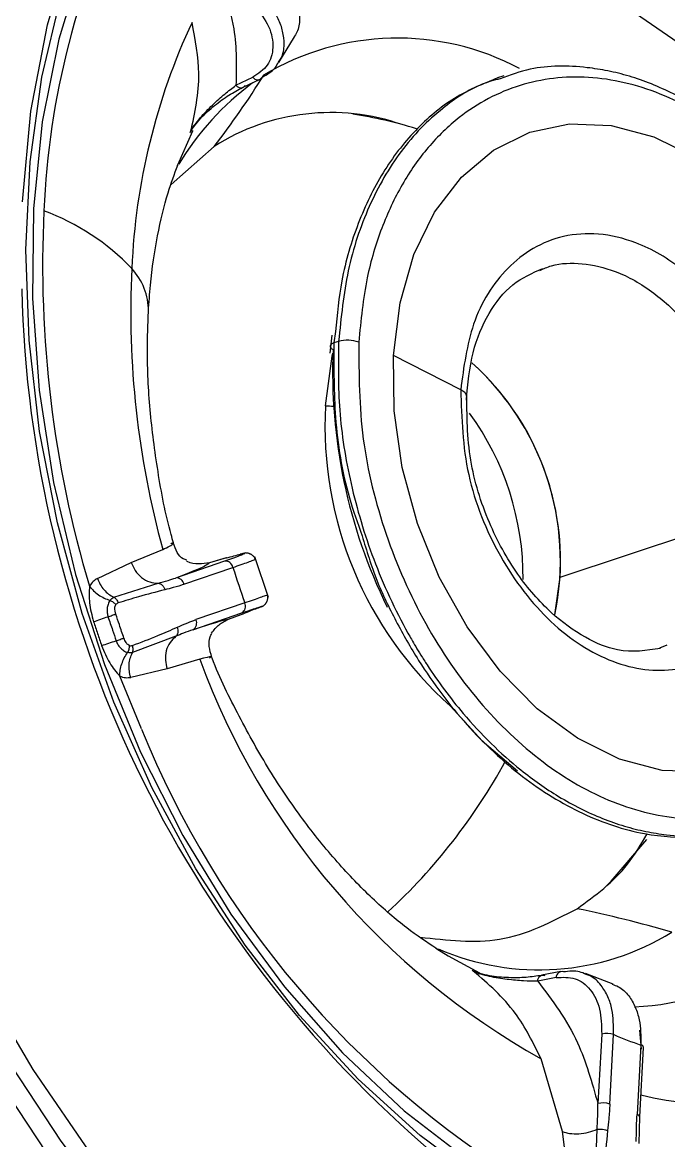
# Model space of a CAD drawing. Extents: x 525 to 613, y 487 to 635.
# Drawn here: x 540.474 to 541.363, y 561.978 to 563.518 of the extents above; entities that cross this region are included whole.
import ezdxf

# ---------------------------------------------------------------- set-up
doc = ezdxf.new("R2010")
doc.units = 0
doc.header["$MEASUREMENT"] = 0
doc.layers.add('1', color=4, linetype='Continuous')
doc.layers.add('STD TEST', color=3, linetype='Continuous')

# ---------------------------------------------------------------- blocks, each defined once
blk = doc.blocks.new('2023 VANGUARD')
at = {"layer": '1', "color": 3, "linetype": 'Continuous', "lineweight": 25}
for p, q in [((-28.133, -29.2285), (-28.1115, -29.1934)), ((-28.1922, -29.2601), (-28.1688, -29.2489)), ((-27.8235, -29.247), (-27.8319, -29.2498)), ((-28.1833, -29.2633), (-28.159, -29.2518)), ((-28.2504, -29.3159), (-28.2454, -29.3103)), ((-28.2222, -29.3441), (-28.2815, -29.3965)), ((-28.2728, -29.3704), (-28.2726, -29.37)), ((-28.0603, -29.6039), (-28.063, -29.6287)), ((-28.0552, -29.5992), (-28.0572, -29.6148)), ((-28.0508, -29.6127), (-28.0572, -29.6148)), ((-27.8828, -29.6793), (-27.9754, -29.6319)), ((-27.8828, -29.6791), (-27.8828, -29.6793)), ((-27.7458, -29.937), (-27.483, -29.8503)), ((-28.2812, -29.8907), (-28.2817, -29.8906)), ((-28.3362, -29.9169), (-28.2929, -29.8991)), ((-28.2052, -29.9107), (-28.2287, -29.9174)), ((-28.2055, -29.9108), (-28.2287, -29.9174)), ((-28.2055, -29.9108), (-28.2052, -29.9107)), ((-28.1474, -29.965), (-28.1662, -29.9092)), ((-28.3828, -29.9391), (-28.3362, -29.9169)), ((-28.208, -29.9152), (-28.2753, -29.9384)), ((-28.2637, -29.947), (-28.1964, -29.9238)), ((-27.7532, -29.989), (-27.7458, -29.937)), ((-28.3603, -29.9648), (-28.2993, -29.9456)), ((-28.1799, -29.9726), (-28.2472, -29.9957)), ((-28.2513, -30.0095), (-28.184, -29.9863)), ((-28.2026, -29.9952), (-28.1798, -29.9866)), ((-28.2025, -29.9951), (-28.1799, -29.9867)), ((-28.2747, -30.0186), (-28.3346, -30.0411)), ((-27.5992, -30.0308), (-27.6089, -30.0351)), ((-28.242, -30.0502), (-28.2868, -30.0636)), ((-28.2285, -30.0486), (-28.2281, -30.0482)), ((-28.2868, -30.0636), (-28.337, -30.0751)), ((-28.3223, -30.1462), (-28.3521, -30.0735)), ((-27.9163, -30.4487), (-27.9168, -30.4483)), ((-27.7451, -30.4802), (-27.7716, -30.4853)), ((-27.7513, -30.4884), (-27.7768, -30.4934)), ((-27.6731, -30.4975), (-27.7111, -30.483)), ((-27.6886, -30.5662), (-27.6939, -30.6619)), ((-27.6775, -30.6626), (-27.6722, -30.5669)), ((-27.634, -30.5871), (-27.6361, -30.561)), ((-27.6347, -30.5812), (-27.64, -30.6769)), ((-27.6363, -30.6803), (-27.631, -30.5845)), ((-27.7427, -30.7004), (-27.772, -30.6003)), ((-27.6373, -30.7167), (-27.6363, -30.6801)), ((-27.6982, -30.786), (-27.6949, -30.6973)), ((-27.7317, -30.7836), (-27.7427, -30.7004))]:
    blk.add_line(p, q, dxfattribs=at)
at = {"layer": '1', "color": 3, "linetype": 'Continuous', "lineweight": 25, "flags": 128}
for points in [[(-28.4862, -29.4205), (-28.4745, -29.2958), (-28.4518, -29.1768), (-28.4185, -29.065), (-28.3749, -28.9617), (-28.3217, -28.8684), (-28.2594, -28.7861), (-28.1889, -28.7159), (-28.1111, -28.6586), (-28.0269, -28.6151), (-27.9375, -28.5858), (-27.8438, -28.5711), (-27.7471, -28.5712), (-27.6486, -28.5861), (-27.5496, -28.6156)], [(-28.4033, -29.0895), (-28.4361, -29.1965), (-28.4587, -29.3105), (-28.4708, -29.4301), (-28.4722, -29.5537), (-28.4629, -29.6799), (-28.4431, -29.807), (-28.413, -29.9334), (-28.373, -30.0576), (-28.3235, -30.1779), (-28.2653, -30.2929), (-28.199, -30.4011), (-28.1254, -30.5012), (-28.0455, -30.5919), (-27.9604, -30.672), (-27.871, -30.7406), (-27.7784, -30.7968), (-27.684, -30.8399)], [(-27.6635, -30.8674), (-27.7573, -30.8259), (-27.8494, -30.7718), (-27.9387, -30.7057), (-28.0241, -30.6283), (-28.1046, -30.5407), (-28.1793, -30.4437), (-28.2473, -30.3387), (-28.3079, -30.2267), (-28.3602, -30.1091), (-28.4037, -29.9872), (-28.4379, -29.8626), (-28.4624, -29.7367), (-28.4769, -29.6109), (-28.4812, -29.4867), (-28.4753, -29.3655), (-28.4592, -29.2489), (-28.4332, -29.1382)], [(-27.3039, -29.5987), (-27.342, -29.5105), (-27.3919, -29.4201), (-27.4496, -29.3373), (-27.5138, -29.2639), (-27.5833, -29.2014), (-27.6568, -29.1509), (-27.7326, -29.1135), (-27.8094, -29.0899), (-27.8855, -29.0807), (-27.9595, -29.0859), (-28.0299, -29.1055), (-28.0953, -29.1392)], [(-28.8694, -29.3232), (-28.8713, -29.4673), (-28.8629, -29.6141), (-28.8443, -29.7622), (-28.8156, -29.9103), (-28.7772, -30.0572), (-28.7293, -30.2017), (-28.6724, -30.3425), (-28.607, -30.4783), (-28.5335, -30.6081), (-28.4526, -30.7308), (-28.3651, -30.8452), (-28.2716, -30.9505), (-28.173, -31.0457), (-28.0701, -31.13), (-27.9638, -31.2026), (-27.9031, -31.238)], [(-28.5478, -30.486), (-28.4719, -30.6148), (-28.3886, -30.7359), (-28.2986, -30.8482), (-28.2027, -30.9506), (-28.1018, -31.0422), (-27.9968, -31.1223), (-27.8886, -31.1901), (-27.7783, -31.2449), (-27.6668, -31.2863), (-27.5551, -31.3138), (-27.4443, -31.3274), (-27.3353, -31.3267), (-27.2292, -31.3119), (-27.1269, -31.2831), (-27.0293, -31.2404), (-26.9373, -31.1844), (-26.8518, -31.1155), (-26.7735, -31.0344), (-26.7031, -30.9417), (-26.6413, -30.8384), (-26.5886, -30.7253), (-26.5831, -30.7116)], [(-28.2518, -29.3222), (-28.2522, -29.3231), (-28.2726, -29.3698)], [(-27.9754, -29.6319), (-27.9662, -29.5594), (-27.9471, -29.4931), (-27.9187, -29.4348), (-27.8818, -29.3864), (-27.8377, -29.3493), (-27.7875, -29.3246), (-27.7328, -29.3132), (-27.6754, -29.3153), (-27.6169, -29.331), (-27.5591, -29.3596), (-27.5038, -29.4004), (-27.4526, -29.452), (-27.4072, -29.5131), (-27.3688, -29.5816), (-27.3387, -29.6555), (-27.3178, -29.7325), (-27.3067, -29.8104), (-27.3057, -29.8867)], [(-28.5128, -30.5928), (-28.4332, -30.7136), (-28.347, -30.8263), (-28.255, -30.9299), (-28.1579, -31.0236), (-28.0565, -31.1066), (-27.9518, -31.1782), (-27.8447, -31.2377), (-27.7359, -31.2846), (-27.6265, -31.3187), (-27.5175, -31.3394), (-27.4096, -31.3467), (-27.3039, -31.3406), (-27.2013, -31.321), (-27.1026, -31.2882), (-27.0086, -31.2424), (-26.9203, -31.1839), (-26.8382, -31.1134), (-26.7632, -31.0314), (-26.6958, -30.9386), (-26.6367, -30.8358), (-26.5863, -30.7239), (-26.5451, -30.6038), (-26.53, -30.5484)], [(-28.0689, -29.7012), (-28.0597, -29.6331), (-28.0587, -29.6289)], [(-27.3057, -29.8867), (-27.3149, -29.9592), (-27.3339, -30.0255), (-27.3623, -30.0838), (-27.3992, -30.1323), (-27.4434, -30.1693), (-27.4936, -30.194), (-27.5482, -30.2054), (-27.6056, -30.2033), (-27.6642, -30.1877), (-27.7219, -30.159), (-27.7773, -30.1183), (-27.8284, -30.0666), (-27.8739, -30.0055), (-27.9122, -29.937), (-27.9423, -29.8631), (-27.9633, -29.7861), (-27.9744, -29.7082), (-27.9754, -29.6319)], [(-27.8968, -30.1148), (-27.853, -30.1623), (-27.8047, -30.204)], [(-27.6832, -30.3635), (-27.6756, -30.3558), (-27.6266, -30.2984)], [(-27.9157, -30.449), (-27.8999, -30.4587), (-27.8568, -30.4817)]]:
    blk.add_lwpolyline(points, dxfattribs=at)
at = {"layer": '1', "color": 3, "linetype": 'Continuous', "lineweight": 25}
for centre, radius, start, end in [((-27.3649, -29.4767), 1.0924, 153.2249, 177.7057), ((-27.4489, -29.5497), 0.8874, 154.9085, 177.582), ((-27.9698, -29.5533), 0.3582, 61.9926, 120.9502), ((-29.0922, -28.6658), 1.1032, 322.0574, 328.2598), ((-28.1625, -29.2448), 0.00753, 213.3297, 326.9546), ((-27.9339, -29.5722), 0.3937, 126.7194, 148.8356), ((-28.0617, -29.5978), 0.3002, 70.8623, 122.3167), ((-28.1279, -29.9202), 0.628, 72.9488, 81.1512), ((-26.9141, -29.5081), 1.5442, 177.2113, 196.618), ((-28.5665, -29.7326), 0.3192, 43.6438, 69.8273), ((-27.1088, -29.5728), 1.2282, 177.1759, 195.4093), ((-28.3983, -29.5706), 0.0856, 359.6154, 42.896), ((-26.8732, -29.5018), 1.6144, 181.3605, 229.6826), ((-28.0386, -29.6582), 0.0471, 70.7439, 105.0728), ((-27.3272, -29.6554), 0.7319, 177.5264, 206.1776), ((-28.1106, -29.9144), 0.3651, 348.2021, 48.2019), ((-28.1139, -29.9162), 0.3687, 356.7646, 47.2818), ((-27.5526, -29.7289), 0.5171, 176.9252, 228.2556), ((-28.0508, -29.48), 0.2219, 265.31, 268.1383), ((-28.1795, -29.9372), 0.3826, 359.5096, 36.1414), ((-28.2069, -29.9259), 0.0108, 11.333, 95.7373), ((-26.981, -29.5416), 1.274, 197.4576, 199.7712), ((-28.2742, -29.9491), 0.0108, 11.3331, 95.7376), ((-28.1895, -29.9772), 0.0106, 300.834, 26.0969), ((-28.2568, -30.0004), 0.0106, 300.8326, 26.097), ((-27.2624, -29.689), 1.0441, 200.235, 240.7843), ((-27.1051, -29.6524), 1.3136, 202.084, 238.4238), ((-28.5383, -29.7983), 0.8174, 312.7908, 331.2997), ((-28.0363, -31.9317), 1.5698, 73.5651, 78.4673), ((-27.7747, -30.1302), 0.3476, 246.4163, 301.6673), ((-27.7437, -30.4878), 0.00759, 71.2483, 184.1538), ((-27.6589, -30.1667), 0.3623, 272.4405, 303.039), ((-27.5246, -30.1961), 0.467, 256.3698, 324.2317), ((-27.6815, -30.5938), 0.0285, 70.7713, 104.4275), ((-27.4381, -30.0106), 0.6036, 247.1863, 250.9935), ((-27.6351, -30.5855), 0.00427, 12.5815, 83.9461), ((-27.4449, -30.2821), 0.5898, 251.5106, 326.4635), ((-27.4582, -30.2927), 0.6041, 247.0128, 322.881), ((-27.6868, -30.6895), 0.0285, 70.7713, 104.4276), ((-27.6407, -30.6814), 0.00455, 15.073, 81.4543)]:
    blk.add_arc(centre, radius, start, end, dxfattribs=at)
for points, knots in [([(-25.7013, -30.1782), (-25.7014, -30.1778), (-25.7016, -30.1761), (-25.7025, -30.1722), (-25.7037, -30.1659), (-25.7054, -30.157), (-25.7077, -30.1457), (-25.7105, -30.1319), (-25.7138, -30.1156), (-25.7177, -30.0967), (-25.7222, -30.0754), (-25.7274, -30.0515), (-25.735, -30.0174), (-25.7487, -29.958), (-25.7707, -29.8696), (-25.8005, -29.7604), (-25.8347, -29.647), (-25.8719, -29.5334), (-25.9101, -29.4267), (-25.9484, -29.3267), (-25.999, -29.2034), (-26.0601, -29.0675), (-26.1487, -28.8896), (-26.2453, -28.7167), (-26.359, -28.5368), (-26.4518, -28.4049), (-26.5289, -28.304), (-26.608, -28.2062), (-26.7523, -28.0417), (-26.9684, -27.834), (-27.1841, -27.6683), (-27.345, -27.5623), (-27.486, -27.4772), (-27.6639, -27.3835), (-27.8785, -27.2881), (-28.0576, -27.2206), (-28.201, -27.1732), (-28.3448, -27.1302), (-28.5042, -27.0894), (-28.7205, -27.0441), (-28.9365, -27.0098), (-29.172, -26.9842), (-29.3503, -26.9716), (-29.4781, -26.9661), (-29.549, -26.9639), (-29.6199, -26.9625), (-29.7051, -26.9617), (-29.8134, -26.9626), (-29.9615, -26.9663), (-30.1079, -26.9741), (-30.2502, -26.985), (-30.3513, -26.9944), (-30.4521, -27.0053), (-30.5528, -27.0177), (-30.6198, -27.0272), (-30.6532, -27.032)], [0, 0, 0, 0, 0.000164, 0.00068, 0.001526, 0.002694, 0.004193, 0.006022, 0.008182, 0.010673, 0.013496, 0.016653, 0.020144, 0.026999, 0.040205, 0.055156, 0.07025, 0.085267, 0.10043, 0.113017, 0.125587, 0.150588, 0.169048, 0.200572, 0.225748, 0.250886, 0.263483, 0.275985, 0.301128, 0.352114, 0.401249, 0.420078, 0.438932, 0.476503, 0.513895, 0.551252, 0.569998, 0.58866, 0.626158, 0.65295, 0.701226, 0.738581, 0.775877, 0.794519, 0.805585, 0.81316, 0.831801, 0.850445, 0.870337, 0.910149, 0.928127, 0.946094, 0.964058, 0.982024, 1, 1, 1, 1]), ([(-30.6386, -27.5623), (-30.6201, -27.5602), (-30.5832, -27.556), (-30.5278, -27.5501), (-30.4724, -27.5445), (-30.4169, -27.5393), (-30.3613, -27.5345), (-30.3056, -27.5301), (-30.2499, -27.5261), (-30.1941, -27.5225), (-30.1383, -27.5193), (-30.0823, -27.5164), (-29.9928, -27.5126), (-29.8693, -27.5089), (-29.7133, -27.508), (-29.5587, -27.5107), (-29.3981, -27.5174), (-29.2313, -27.5287), (-29.0067, -27.5503), (-28.7409, -27.5876), (-28.4323, -27.6518), (-28.1265, -27.7387), (-27.8139, -27.8584), (-27.5477, -27.9969), (-27.3367, -28.136), (-27.1828, -28.2555), (-27.0597, -28.3682), (-26.971, -28.4607), (-26.8835, -28.5597), (-26.7801, -28.6931), (-26.6843, -28.8447), (-26.6161, -28.9721), (-26.5748, -29.0588), (-26.532, -29.1585), (-26.4815, -29.2924), (-26.4277, -29.4739), (-26.3931, -29.6362), (-26.3701, -29.7776), (-26.3584, -29.8707), (-26.3501, -29.9575), (-26.3457, -30.0159), (-26.3422, -30.0719), (-26.3407, -30.1085), (-26.3399, -30.1264)], [0, 0, 0, 0, 0.01131, 0.022615, 0.033918, 0.045217, 0.056514, 0.067807, 0.079098, 0.090387, 0.101674, 0.112959, 0.124243, 0.155838, 0.187433, 0.217892, 0.248369, 0.28322, 0.316993, 0.381372, 0.439839, 0.498054, 0.560391, 0.623186, 0.656022, 0.68876, 0.719321, 0.735926, 0.748748, 0.780336, 0.812083, 0.827627, 0.843041, 0.853454, 0.874219, 0.904192, 0.934262, 0.945487, 0.96626, 0.975164, 0.983754, 0.992032, 1, 1, 1, 1]), ([(-28.2275, -29.0777), (-28.2141, -29.1131), (-28.1901, -29.1764), (-28.1916, -29.2345), (-28.1922, -29.2601)], [0, 0, 0, 0, 0.5597984, 1, 1, 1, 1]), ([(-28.1318, -29.1054), (-28.1247, -29.1149), (-28.1135, -29.13), (-28.1059, -29.1516), (-28.1037, -29.1698), (-28.106, -29.1846), (-28.1111, -29.1918), (-28.1127, -29.1941)], [0, 0, 0, 0, 0.297854, 0.473516, 0.666637, 0.894539, 1, 1, 1, 1]), ([(-28.1334, -29.228), (-28.1322, -29.2263), (-28.1274, -29.2194), (-28.1251, -29.2049), (-28.127, -29.1864), (-28.1345, -29.1645), (-28.1458, -29.1493), (-28.1528, -29.1398)], [0, 0, 0, 0, 0.07828, 0.312364, 0.511695, 0.692932, 1, 1, 1, 1]), ([(-28.1655, -29.1503), (-28.1586, -29.1599), (-28.1446, -29.1793), (-28.1394, -29.2086), (-28.1464, -29.234), (-28.1613, -29.244), (-28.1688, -29.2489)], [0, 0, 0, 0, 0.249644, 0.500118, 0.750531, 1, 1, 1, 1]), ([(-28.2545, -29.3242), (-28.2487, -29.2981), (-28.2382, -29.2508), (-28.2481, -29.1973), (-28.2526, -29.1734)], [0, 0, 0, 0, 0.5525, 1, 1, 1, 1]), ([(-28.1561, -29.2489), (-28.1495, -29.2451), (-28.1398, -29.2396), (-28.1349, -29.2307), (-28.1334, -29.228)], [0, 0, 0, 0, 0.694509, 1, 1, 1, 1]), ([(-27.4407, -29.3909), (-27.4626, -29.3676), (-27.5002, -29.3277), (-27.5618, -29.2857), (-27.61, -29.2613), (-27.6503, -29.2472), (-27.6799, -29.2398), (-27.7259, -29.2328), (-27.7771, -29.2324), (-27.8149, -29.246), (-27.8286, -29.251)], [0, 0, 0, 0, 0.18689, 0.321302, 0.471612, 0.546139, 0.618589, 0.688961, 0.887311, 1, 1, 1, 1]), ([(-27.8313, -29.2498), (-27.8518, -29.2581), (-27.8932, -29.275), (-27.9465, -29.3203), (-27.9914, -29.3784), (-28.0253, -29.4487), (-28.0477, -29.5228), (-28.0529, -29.5755), (-28.0552, -29.5992)], [0, 0, 0, 0, 0.170694, 0.34512, 0.51837, 0.690446, 0.861346, 1, 1, 1, 1]), ([(-27.258, -29.9048), (-27.2582, -29.8606), (-27.2587, -29.7733), (-27.2922, -29.6393), (-27.3468, -29.5151), (-27.4213, -29.407), (-27.5102, -29.3223), (-27.6078, -29.2666), (-27.7075, -29.2436), (-27.8028, -29.2547), (-27.8762, -29.2935), (-27.9286, -29.344), (-27.9646, -29.3954), (-27.9929, -29.456), (-28.0147, -29.5283), (-28.0201, -29.5837), (-28.0231, -29.6137)], [0, 0, 0, 0, 0.084322, 0.166561, 0.248777, 0.33096, 0.413113, 0.495267, 0.577423, 0.659581, 0.741762, 0.791173, 0.840598, 0.890044, 0.940333, 1, 1, 1, 1]), ([(-28.2545, -29.3242), (-28.2538, -29.3227), (-28.2522, -29.3196), (-28.2478, -29.3129), (-28.2385, -29.3013), (-28.2242, -29.2866), (-28.2074, -29.2715), (-28.1973, -29.2639), (-28.1922, -29.2601)], [0, 0, 0, 0, 0.055233, 0.112021, 0.232223, 0.484688, 0.742737, 1, 1, 1, 1]), ([(-28.2492, -29.3158), (-28.2464, -29.3123), (-28.2379, -29.3018), (-28.2213, -29.2873), (-28.2016, -29.2728), (-28.1893, -29.2664), (-28.1832, -29.2631)], [0, 0, 0, 0, 0.136772, 0.421166, 0.710361, 1, 1, 1, 1]), ([(-27.8286, -29.251), (-27.837, -29.2533), (-27.8654, -29.2611), (-27.9016, -29.2859), (-27.9381, -29.3183), (-27.9742, -29.3609), (-28.0107, -29.4244), (-28.0407, -29.5132), (-28.0475, -29.5797), (-28.0508, -29.6127)], [0, 0, 0, 0, 0.065781, 0.223847, 0.323246, 0.421991, 0.617266, 0.809936, 1, 1, 1, 1]), ([(-28.2552, -29.3257), (-28.2544, -29.3241), (-28.2528, -29.3209), (-28.2506, -29.3174), (-28.2492, -29.3158), (-28.2492, -29.3158)], [0, 0, 0, 0, 0.493474, 0.994128, 1, 1, 1, 1]), ([(-28.2545, -29.3242), (-28.254, -29.3231), (-28.2528, -29.321), (-28.2512, -29.3176), (-28.2504, -29.3159)], [0, 0, 0, 0, 0.492897, 1, 1, 1, 1]), ([(-28.3127, -29.5715), (-28.3118, -29.5593), (-28.3093, -29.5225), (-28.3008, -29.4664), (-28.2875, -29.4105), (-28.2768, -29.3824), (-28.2722, -29.3702)], [0, 0, 0, 0, 0.15279, 0.460675, 0.767133, 1, 1, 1, 1]), ([(-27.4326, -29.8507), (-27.4325, -29.8294), (-27.4322, -29.7755), (-27.4512, -29.6977), (-27.4838, -29.6242), (-27.5234, -29.564), (-27.577, -29.5101), (-27.6363, -29.4757), (-27.6928, -29.4625), (-27.741, -29.4658), (-27.7834, -29.4825), (-27.8289, -29.5183), (-27.8696, -29.5818), (-27.8786, -29.6478), (-27.8828, -29.6791)], [0, 0, 0, 0, 0.06946, 0.175709, 0.242892, 0.319309, 0.40495, 0.499799, 0.573044, 0.643265, 0.710458, 0.774619, 0.893317, 1, 1, 1, 1]), ([(-27.875, -29.6935), (-27.8728, -29.671), (-27.8684, -29.6263), (-27.8454, -29.5725), (-27.813, -29.5313), (-27.7842, -29.5185), (-27.7698, -29.5121)], [0, 0, 0, 0, 0.254513, 0.505035, 0.753167, 1, 1, 1, 1]), ([(-27.774, -29.5148), (-27.7687, -29.5125), (-27.7506, -29.5047), (-27.7151, -29.5041), (-27.6671, -29.5147), (-27.6176, -29.5426), (-27.5725, -29.5849), (-27.5372, -29.6338), (-27.5052, -29.6977), (-27.4835, -29.7725), (-27.4832, -29.8268), (-27.483, -29.8503)], [0, 0, 0, 0, 0.042789, 0.146438, 0.254205, 0.381917, 0.499831, 0.607935, 0.706216, 0.872631, 1, 1, 1, 1]), ([(-28.2781, -29.8899), (-28.2792, -29.8861), (-28.2888, -29.8536), (-28.3002, -29.7916), (-28.3115, -29.7064), (-28.3149, -29.6325), (-28.3133, -29.5892), (-28.3127, -29.5715)], [0, 0, 0, 0, 0.034771, 0.298086, 0.560248, 0.820723, 1, 1, 1, 1]), ([(-28.0572, -29.6148), (-28.0586, -29.6154), (-28.0614, -29.6166), (-28.0629, -29.619), (-28.0621, -29.6216), (-28.0597, -29.6231), (-28.0585, -29.6238)], [0, 0, 0, 0, 0.242093, 0.499999, 0.757906, 1, 1, 1, 1]), ([(-28.0572, -29.6148), (-28.0574, -29.6488), (-28.0578, -29.7186), (-28.0436, -29.8098), (-28.0247, -29.8628), (-28.0185, -29.8802)], [0, 0, 0, 0, 0.388736, 0.800177, 1, 1, 1, 1]), ([(-28.0508, -29.6127), (-28.0513, -29.644), (-28.0521, -29.7082), (-28.0356, -29.8102), (-28.0045, -29.9147), (-27.972, -29.9849), (-27.9503, -30.0233), (-27.9444, -30.0333), (-27.9372, -30.0451), (-27.9168, -30.0773), (-27.8737, -30.1353), (-27.8118, -30.196), (-27.7462, -30.242), (-27.6979, -30.2662), (-27.6576, -30.2803), (-27.6281, -30.2877), (-27.5821, -30.2947), (-27.5323, -30.2953), (-27.4959, -30.2823), (-27.4836, -30.2779)], [0, 0, 0, 0, 0.087369, 0.178957, 0.274764, 0.374786, 0.383353, 0.393877, 0.406358, 0.420795, 0.498035, 0.606438, 0.672446, 0.746261, 0.78286, 0.818439, 0.852998, 0.950404, 1, 1, 1, 1]), ([(-28.0231, -29.6137), (-28.0229, -29.658), (-28.0225, -29.7453), (-27.9889, -29.8793), (-27.9343, -30.0035), (-27.8598, -30.1116), (-27.7709, -30.1963), (-27.6733, -30.252), (-27.5736, -30.275), (-27.4783, -30.2639), (-27.4049, -30.2251), (-27.3526, -30.1745), (-27.3165, -30.1232), (-27.2883, -30.0626), (-27.2665, -29.9903), (-27.261, -29.9349), (-27.258, -29.9048)], [0, 0, 0, 0, 0.084322, 0.166561, 0.248777, 0.33096, 0.413113, 0.495267, 0.577423, 0.659581, 0.741762, 0.791173, 0.840598, 0.890044, 0.940333, 1, 1, 1, 1]), ([(-27.8753, -29.6886), (-27.8751, -29.6882), (-27.874, -29.6864), (-27.8766, -29.683), (-27.8808, -29.6803), (-27.8828, -29.6791)], [0, 0, 0, 0, 0.1209, 0.574123, 1, 1, 1, 1]), ([(-27.8828, -29.6793), (-27.8815, -29.7183), (-27.8789, -29.7963), (-27.8321, -29.9119), (-27.7612, -30.0043), (-27.6739, -30.0605), (-27.5842, -30.0716), (-27.5063, -30.0359), (-27.449, -29.9599), (-27.4381, -29.8871), (-27.4326, -29.8507)], [0, 0, 0, 0, 0.125053, 0.250091, 0.375113, 0.500121, 0.625113, 0.750091, 0.875053, 1, 1, 1, 1]), ([(-27.6077, -30.0353), (-27.627, -30.0383), (-27.6597, -30.0435), (-27.7128, -30.0213), (-27.7603, -29.987), (-27.8071, -29.9336), (-27.8466, -29.8615), (-27.8739, -29.7738), (-27.8742, -29.7142), (-27.8744, -29.6834)], [0, 0, 0, 0, 0.162287, 0.274906, 0.398156, 0.532296, 0.677108, 0.833107, 1, 1, 1, 1]), ([(-28.0185, -29.8802), (-28.0123, -29.9008), (-28, -29.9414), (-27.9721, -29.9984), (-27.9329, -30.0674), (-27.8757, -30.1431), (-27.7988, -30.2149), (-27.7292, -30.2576), (-27.6725, -30.2802), (-27.6197, -30.294), (-27.5585, -30.2968), (-27.511, -30.2922), (-27.4899, -30.2822), (-27.4894, -30.2819)], [0, 0, 0, 0, 0.075421, 0.148149, 0.22271, 0.358766, 0.494822, 0.630878, 0.699005, 0.767131, 0.882553, 0.997219, 1, 1, 1, 1]), ([(-28.2929, -29.8991), (-28.286, -29.8958), (-28.2767, -29.8913), (-28.2803, -29.8909), (-28.2812, -29.8907)], [0, 0, 0, 0, 0.736733, 1, 1, 1, 1]), ([(-28.2597, -29.9136), (-28.2614, -29.9132), (-28.2707, -29.911), (-28.2751, -29.8992), (-28.2787, -29.8896)], [0, 0, 0, 0, 0.190635, 1, 1, 1, 1]), ([(-28.2055, -29.9108), (-28.1982, -29.9087), (-28.1836, -29.9047), (-28.178, -29.9039), (-28.185, -29.9072), (-28.2003, -29.9125), (-28.208, -29.9152)], [0, 0, 0, 0, 0.249697, 0.500187, 0.750582, 1, 1, 1, 1]), ([(-28.1964, -29.9238), (-28.1885, -29.9211), (-28.1761, -29.9168), (-28.1678, -29.9136), (-28.1644, -29.9122), (-28.1655, -29.9124), (-28.1656, -29.9124)], [0, 0, 0, 0, 0.4310923, 0.685333, 0.9648436, 1, 1, 1, 1]), ([(-28.1656, -29.9125), (-28.166, -29.9114), (-28.1667, -29.9099), (-28.1684, -29.908), (-28.1697, -29.9069), (-28.1708, -29.9062), (-28.1717, -29.9057), (-28.1725, -29.9053), (-28.1733, -29.905), (-28.174, -29.9047), (-28.175, -29.9044), (-28.1789, -29.9036), (-28.1796, -29.904), (-28.1847, -29.9052), (-28.1863, -29.9056)], [0, 0, 0, 0, 0.1021671, 0.1474086, 0.1856997, 0.2021357, 0.2170991, 0.2313456, 0.2460528, 0.2625854, 0.2821782, 0.3341303, 0.7929534, 1, 1, 1, 1]), ([(-28.3362, -29.9169), (-28.3346, -29.9208), (-28.3313, -29.9287), (-28.3224, -29.9382), (-28.3112, -29.9446), (-28.3032, -29.9453), (-28.2993, -29.9456)], [0, 0, 0, 0, 0.2353913, 0.4894885, 0.749289, 1, 1, 1, 1]), ([(-28.2287, -29.9174), (-28.2304, -29.9191), (-28.2334, -29.9223), (-28.2625, -29.9335), (-28.2753, -29.9384)], [0, 0, 0, 0, 0.559798, 1, 1, 1, 1]), ([(-28.2287, -29.9174), (-28.2336, -29.9181), (-28.2434, -29.9195), (-28.2544, -29.9185), (-28.26, -29.9152), (-28.2603, -29.915)], [0, 0, 0, 0, 0.483725, 0.968931, 1, 1, 1, 1]), ([(-28.3828, -29.9391), (-28.3849, -29.9403), (-28.3891, -29.9427), (-28.3922, -29.9474), (-28.3938, -29.9497)], [0, 0, 0, 0, 0.495801, 1, 1, 1, 1]), ([(-28.3828, -29.9391), (-28.3817, -29.9418), (-28.3793, -29.9474), (-28.3739, -29.9547), (-28.3676, -29.9608), (-28.3627, -29.9635), (-28.3603, -29.9648)], [0, 0, 0, 0, 0.243533, 0.495782, 0.750225, 1, 1, 1, 1]), ([(-28.2993, -29.9456), (-28.2947, -29.9444), (-28.2866, -29.9422), (-28.2787, -29.9395), (-28.2753, -29.9384)], [0, 0, 0, 0, 0.561456, 1, 1, 1, 1]), ([(-28.3938, -29.9497), (-28.3941, -29.9573), (-28.3949, -29.9735), (-28.3905, -29.9898), (-28.3882, -29.9985)], [0, 0, 0, 0, 0.4700565, 1, 1, 1, 1]), ([(-28.3938, -29.9497), (-28.392, -29.9518), (-28.3884, -29.9561), (-28.3815, -29.9616), (-28.3737, -29.9662), (-28.3683, -29.9682), (-28.3656, -29.9691)], [0, 0, 0, 0, 0.243967, 0.496145, 0.750324, 1, 1, 1, 1]), ([(-28.2901, -29.9546), (-28.3022, -29.9577), (-28.3237, -29.9632), (-28.345, -29.9698), (-28.3543, -29.9727)], [0, 0, 0, 0, 0.559997, 1, 1, 1, 1]), ([(-28.2993, -29.9456), (-28.2983, -29.9457), (-28.2964, -29.946), (-28.2937, -29.948), (-28.2914, -29.9509), (-28.2905, -29.9534), (-28.2901, -29.9546)], [0, 0, 0, 0, 0.243098, 0.5, 0.756902, 1, 1, 1, 1]), ([(-28.2637, -29.947), (-28.2685, -29.9486), (-28.2773, -29.9514), (-28.2862, -29.9536), (-28.2901, -29.9546)], [0, 0, 0, 0, 0.559985, 1, 1, 1, 1]), ([(-28.3656, -29.9691), (-28.3666, -29.9709), (-28.3684, -29.9741), (-28.3696, -29.9804), (-28.3697, -29.9863), (-28.3687, -29.9899), (-28.3683, -29.9916)], [0, 0, 0, 0, 0.297153, 0.554926, 0.789648, 1, 1, 1, 1]), ([(-28.3656, -29.9691), (-28.3648, -29.9682), (-28.3633, -29.9662), (-28.3613, -29.9653), (-28.3603, -29.9648)], [0, 0, 0, 0, 0.494345, 1, 1, 1, 1]), ([(-28.3656, -29.9691), (-28.3648, -29.9694), (-28.3633, -29.97), (-28.3611, -29.9715), (-28.3591, -29.9731), (-28.3581, -29.9744), (-28.3576, -29.975)], [0, 0, 0, 0, 0.247007, 0.5, 0.752993, 1, 1, 1, 1]), ([(-28.3603, -29.9648), (-28.3597, -29.9652), (-28.3584, -29.966), (-28.3567, -29.9679), (-28.3552, -29.9701), (-28.3546, -29.9718), (-28.3543, -29.9727)], [0, 0, 0, 0, 0.2466976, 0.5, 0.7533025, 1, 1, 1, 1]), ([(-28.3543, -29.9727), (-28.355, -29.9729), (-28.3562, -29.9735), (-28.3571, -29.9746), (-28.3576, -29.975)], [0, 0, 0, 0, 0.5571393, 1, 1, 1, 1]), ([(-28.1489, -29.9621), (-28.1487, -29.962), (-28.1478, -29.9616), (-28.1512, -29.9627), (-28.1597, -29.9656), (-28.1721, -29.9699), (-28.1799, -29.9726)], [0, 0, 0, 0, 0.033893, 0.313946, 0.568579, 1, 1, 1, 1]), ([(-28.1609, -29.9794), (-28.1597, -29.9789), (-28.1553, -29.9771), (-28.155, -29.9775), (-28.1521, -29.9748), (-28.1514, -29.9739), (-28.1509, -29.9732), (-28.1504, -29.9725), (-28.15, -29.9717), (-28.1495, -29.9708), (-28.149, -29.9695), (-28.1485, -29.9678), (-28.1481, -29.965), (-28.1486, -29.9632), (-28.1489, -29.962)], [0, 0, 0, 0, 0.1793092, 0.6421847, 0.6931573, 0.712315, 0.7286622, 0.7436377, 0.7587217, 0.7750562, 0.7932867, 0.8360492, 0.8865019, 1, 1, 1, 1]), ([(-28.3683, -29.9916), (-28.3673, -29.9913), (-28.3654, -29.9907), (-28.3624, -29.9897), (-28.3597, -29.9888), (-28.3582, -29.9883), (-28.3575, -29.988)], [0, 0, 0, 0, 0.245697, 0.5, 0.754303, 1, 1, 1, 1]), ([(-28.3575, -29.988), (-28.358, -29.9866), (-28.3588, -29.9838), (-28.359, -29.98), (-28.3587, -29.977), (-28.3579, -29.9757), (-28.3576, -29.975)], [0, 0, 0, 0, 0.316237, 0.605106, 0.810922, 1, 1, 1, 1]), ([(-28.3464, -30.0211), (-28.3485, -30.0149), (-28.3522, -30.0039), (-28.3559, -29.9929), (-28.3575, -29.988)], [0, 0, 0, 0, 0.56, 1, 1, 1, 1]), ([(-28.184, -29.9863), (-28.1764, -29.9837), (-28.161, -29.9785), (-28.1536, -29.9764), (-28.1587, -29.9787), (-28.1729, -29.984), (-28.1799, -29.9867)], [0, 0, 0, 0, 0.249644, 0.500118, 0.750531, 1, 1, 1, 1]), ([(-28.3882, -29.9985), (-28.3849, -29.9973), (-28.3783, -29.9951), (-28.3716, -29.9928), (-28.3683, -29.9916)], [0, 0, 0, 0, 0.497192, 1, 1, 1, 1]), ([(-28.3882, -29.9985), (-28.3863, -30.0039), (-28.3827, -30.0149), (-28.3789, -30.0259), (-28.3771, -30.0314)], [0, 0, 0, 0, 0.499884, 1, 1, 1, 1]), ([(-28.3683, -29.9916), (-28.3662, -29.9978), (-28.3624, -30.0088), (-28.3587, -30.0199), (-28.3571, -30.0247)], [0, 0, 0, 0, 0.559999, 1, 1, 1, 1]), ([(-28.2728, -30.006), (-28.2681, -30.0039), (-28.2597, -30.0002), (-28.251, -29.9971), (-28.2472, -29.9957)], [0, 0, 0, 0, 0.559985, 1, 1, 1, 1]), ([(-28.2513, -30.0095), (-28.2353, -30.0043), (-28.2067, -29.9951), (-28.2038, -29.9951), (-28.2025, -29.9951)], [0, 0, 0, 0, 0.5597984, 1, 1, 1, 1]), ([(-28.2257, -30.0142), (-28.2224, -30.01), (-28.2159, -30.0015), (-28.207, -29.9973), (-28.2025, -29.9951)], [0, 0, 0, 0, 0.4935108, 1, 1, 1, 1]), ([(-28.3346, -30.0313), (-28.3229, -30.0268), (-28.3021, -30.0189), (-28.2817, -30.01), (-28.2728, -30.006)], [0, 0, 0, 0, 0.559998, 1, 1, 1, 1]), ([(-28.2747, -30.0186), (-28.2776, -30.0213), (-28.2836, -30.0266), (-28.2886, -30.0384), (-28.29, -30.0513), (-28.2878, -30.0596), (-28.2868, -30.0636)], [0, 0, 0, 0, 0.250711, 0.510511, 0.764609, 1, 1, 1, 1]), ([(-28.2747, -30.0186), (-28.274, -30.018), (-28.2727, -30.0166), (-28.2717, -30.0134), (-28.2716, -30.0097), (-28.2724, -30.0072), (-28.2728, -30.006)], [0, 0, 0, 0, 0.243098, 0.5, 0.756902, 1, 1, 1, 1]), ([(-28.2513, -30.0095), (-28.2557, -30.0111), (-28.2635, -30.0139), (-28.2713, -30.0172), (-28.2747, -30.0186)], [0, 0, 0, 0, 0.558531, 1, 1, 1, 1]), ([(-28.2255, -30.0476), (-28.2282, -30.0375), (-28.2315, -30.0255), (-28.2261, -30.0161), (-28.2252, -30.0146)], [0, 0, 0, 0, 0.8362653, 1, 1, 1, 1]), ([(-28.3771, -30.0314), (-28.3738, -30.0303), (-28.3672, -30.0281), (-28.3605, -30.0258), (-28.3571, -30.0247)], [0, 0, 0, 0, 0.497197, 1, 1, 1, 1]), ([(-28.3771, -30.0314), (-28.3737, -30.0397), (-28.3674, -30.0553), (-28.357, -30.0677), (-28.3521, -30.0735)], [0, 0, 0, 0, 0.5297312, 1, 1, 1, 1]), ([(-28.3571, -30.0247), (-28.3562, -30.0244), (-28.3542, -30.0238), (-28.3513, -30.0228), (-28.3486, -30.0218), (-28.3471, -30.0213), (-28.3464, -30.0211)], [0, 0, 0, 0, 0.245697, 0.5, 0.754303, 1, 1, 1, 1]), ([(-28.3571, -30.0247), (-28.3564, -30.0264), (-28.355, -30.0298), (-28.3514, -30.0345), (-28.3466, -30.0388), (-28.3432, -30.0402), (-28.3414, -30.041)], [0, 0, 0, 0, 0.210808, 0.445743, 0.703445, 1, 1, 1, 1]), ([(-28.3386, -30.0314), (-28.3394, -30.031), (-28.3412, -30.0302), (-28.3442, -30.0266), (-28.3455, -30.0232), (-28.3464, -30.0211)], [0, 0, 0, 0, 0.243345, 0.515967, 1, 1, 1, 1]), ([(-28.3414, -30.041), (-28.341, -30.0403), (-28.3401, -30.0389), (-28.3392, -30.0364), (-28.3387, -30.0339), (-28.3386, -30.0322), (-28.3386, -30.0314)], [0, 0, 0, 0, 0.247007, 0.5, 0.752993, 1, 1, 1, 1]), ([(-28.3386, -30.0314), (-28.3378, -30.0315), (-28.3364, -30.0318), (-28.3351, -30.0314), (-28.3346, -30.0313)], [0, 0, 0, 0, 0.562763, 1, 1, 1, 1]), ([(-28.3346, -30.0411), (-28.3343, -30.0404), (-28.3338, -30.039), (-28.3336, -30.0365), (-28.3338, -30.0339), (-28.3343, -30.0321), (-28.3346, -30.0313)], [0, 0, 0, 0, 0.246698, 0.5, 0.753302, 1, 1, 1, 1]), ([(-28.3521, -30.0735), (-28.352, -30.0707), (-28.3517, -30.0651), (-28.3495, -30.0565), (-28.3461, -30.0482), (-28.343, -30.0434), (-28.3414, -30.041)], [0, 0, 0, 0, 0.243967, 0.496145, 0.750324, 1, 1, 1, 1]), ([(-28.3346, -30.0411), (-28.3357, -30.0414), (-28.3378, -30.0418), (-28.3402, -30.0413), (-28.3414, -30.041)], [0, 0, 0, 0, 0.503013, 1, 1, 1, 1]), ([(-28.337, -30.0751), (-28.3378, -30.0722), (-28.3392, -30.0664), (-28.3394, -30.0574), (-28.338, -30.0486), (-28.3357, -30.0436), (-28.3346, -30.0411)], [0, 0, 0, 0, 0.243533, 0.495782, 0.750225, 1, 1, 1, 1]), ([(-28.2281, -30.0482), (-28.2274, -30.0477), (-28.2247, -30.0457), (-28.2347, -30.0483), (-28.242, -30.0502)], [0, 0, 0, 0, 0.263196, 1, 1, 1, 1]), ([(-27.9158, -30.4487), (-27.9294, -30.4397), (-27.9576, -30.4211), (-28.0044, -30.3806), (-28.053, -30.3304), (-28.1009, -30.2711), (-28.1467, -30.2038), (-28.1882, -30.1291), (-28.2146, -30.0761), (-28.2253, -30.0477), (-28.2255, -30.0472)], [0, 0, 0, 0, 0.132068, 0.27478, 0.41758, 0.561018, 0.705468, 0.850964, 0.997335, 1, 1, 1, 1]), ([(-28.3521, -30.0735), (-28.3494, -30.0744), (-28.3442, -30.0761), (-28.3394, -30.0754), (-28.337, -30.0751)], [0, 0, 0, 0, 0.504199, 1, 1, 1, 1]), ([(-27.7224, -30.3936), (-27.6976, -30.3756), (-27.6603, -30.3486), (-27.6345, -30.305), (-27.6259, -30.2905)], [0, 0, 0, 0, 0.667442, 1, 1, 1, 1]), ([(-27.9388, -30.4327), (-27.9015, -30.437), (-27.8239, -30.446), (-27.7571, -30.4115), (-27.7224, -30.3936)], [0, 0, 0, 0, 0.480287, 1, 1, 1, 1]), ([(-27.7714, -30.4854), (-27.7783, -30.4865), (-27.792, -30.4886), (-27.8165, -30.4889), (-27.8386, -30.4871), (-27.854, -30.4838), (-27.8621, -30.4812), (-27.8653, -30.4796), (-27.8669, -30.4788)], [0, 0, 0, 0, 0.255895, 0.51139, 0.762689, 0.884291, 0.942553, 1, 1, 1, 1]), ([(-27.8571, -30.4836), (-27.8588, -30.4827), (-27.8621, -30.481), (-27.8643, -30.4801), (-27.8654, -30.4796)], [0, 0, 0, 0, 0.507105, 1, 1, 1, 1]), ([(-27.772, -30.6003), (-27.783, -30.5783), (-27.8076, -30.5292), (-27.8448, -30.4972), (-27.8654, -30.4796)], [0, 0, 0, 0, 0.447508, 1, 1, 1, 1]), ([(-27.7768, -30.4934), (-27.7832, -30.4933), (-27.7959, -30.4933), (-27.8184, -30.4912), (-27.8387, -30.4881), (-27.8532, -30.4844), (-27.8608, -30.4818), (-27.8638, -30.4803), (-27.8654, -30.4796)], [0, 0, 0, 0, 0.257263, 0.515312, 0.767777, 0.887979, 0.944767, 1, 1, 1, 1]), ([(-27.7101, -30.4841), (-27.713, -30.4827), (-27.7225, -30.4785), (-27.7336, -30.4798), (-27.7413, -30.4807)], [0, 0, 0, 0, 0.31245, 1, 1, 1, 1]), ([(-27.7768, -30.4934), (-27.7567, -30.5198), (-27.7207, -30.5669), (-27.7021, -30.6329), (-27.6939, -30.6619)], [0, 0, 0, 0, 0.559798, 1, 1, 1, 1]), ([(-27.7513, -30.4884), (-27.7423, -30.488), (-27.7243, -30.4871), (-27.7033, -30.5035), (-27.6896, -30.5303), (-27.6889, -30.5543), (-27.6886, -30.5662)], [0, 0, 0, 0, 0.249697, 0.500187, 0.750582, 1, 1, 1, 1]), ([(-27.6722, -30.5669), (-27.6723, -30.555), (-27.6726, -30.536), (-27.6799, -30.5139), (-27.6897, -30.4978), (-27.7002, -30.4874), (-27.7082, -30.4847), (-27.7101, -30.4841)], [0, 0, 0, 0, 0.307957, 0.489578, 0.689251, 0.924884, 1, 1, 1, 1]), ([(-27.6744, -30.4977), (-27.6714, -30.4986), (-27.6627, -30.5015), (-27.6515, -30.5122), (-27.6422, -30.5283), (-27.6351, -30.5503), (-27.6349, -30.5693), (-27.6347, -30.5812)], [0, 0, 0, 0, 0.115251, 0.339946, 0.531281, 0.705249, 1, 1, 1, 1]), ([(-27.6949, -30.6973), (-27.6946, -30.6907), (-27.694, -30.679), (-27.694, -30.6671), (-27.6939, -30.6619)], [0, 0, 0, 0, 0.561456, 1, 1, 1, 1]), ([(-27.6775, -30.6626), (-27.6779, -30.6695), (-27.6787, -30.6818), (-27.68, -30.6938), (-27.6806, -30.6991)], [0, 0, 0, 0, 0.559985, 1, 1, 1, 1]), ([(-27.641, -30.7142), (-27.641, -30.7072), (-27.6409, -30.6947), (-27.6403, -30.6824), (-27.64, -30.6769)], [0, 0, 0, 0, 0.559985, 1, 1, 1, 1]), ([(-27.7427, -30.7004), (-27.7395, -30.7014), (-27.7329, -30.7034), (-27.7202, -30.7037), (-27.7067, -30.7019), (-27.6988, -30.6988), (-27.6949, -30.6973)], [0, 0, 0, 0, 0.235391, 0.489489, 0.749289, 1, 1, 1, 1]), ([(-27.6949, -30.6973), (-27.6937, -30.6971), (-27.6914, -30.6969), (-27.6874, -30.6972), (-27.6836, -30.6979), (-27.6815, -30.6987), (-27.6806, -30.6991)], [0, 0, 0, 0, 0.243098, 0.5, 0.756902, 1, 1, 1, 1]), ([(-27.6806, -30.6991), (-27.6822, -30.7156), (-27.6852, -30.7449), (-27.6873, -30.7746), (-27.6883, -30.7877)], [0, 0, 0, 0, 0.559997, 1, 1, 1, 1])]:
    blk.add_open_spline(points, degree=3, knots=knots, dxfattribs=at)
for points in [[(-28.1922, -29.2601), (-28.1917, -29.2606), (-28.1906, -29.2617), (-28.1888, -29.2627), (-28.187, -29.2634), (-28.1852, -29.2636), (-28.1834, -29.2634), (-28.1819, -29.2627), (-28.1806, -29.2616), (-28.1799, -29.2606), (-28.1796, -29.2601)], [(-27.7768, -30.4934), (-27.7767, -30.4926), (-27.7765, -30.4911), (-27.7757, -30.4892), (-27.7747, -30.4875), (-27.7734, -30.4862), (-27.7719, -30.4854), (-27.7702, -30.485), (-27.7685, -30.485), (-27.7674, -30.4854), (-27.7668, -30.4856)]]:
    blk.add_open_spline(points, degree=3, dxfattribs=at)
blk = doc.blocks.new('2026 Vanguard')
at = {"layer": 'STD TEST', "color": 1}
blk.add_blockref('2023 VANGUARD', (44.1613, 88.209), dxfattribs=at)

msp = doc.modelspace()

# ---------------------------------------------------------------- block references
at = {"layer": '1'}
msp.add_blockref('2026 Vanguard', (524.7985, 504.4821), dxfattribs=at)

doc.saveas('drawing.dxf')
